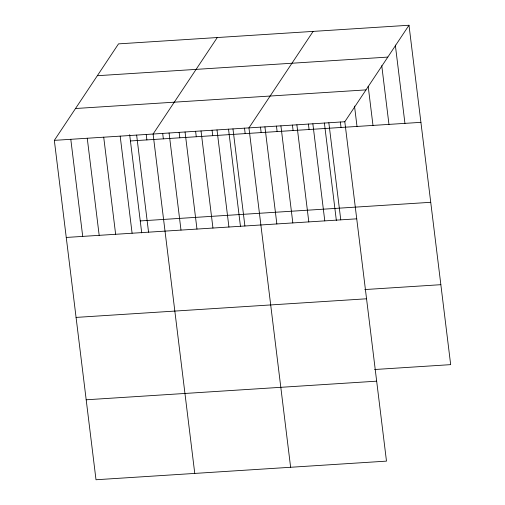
<?xml version="1.0" encoding="UTF-8"?>
<svg xmlns="http://www.w3.org/2000/svg" width="505" height="505" viewBox="0 0 505 505"><rect width="100%" height="100%" fill="white"/><g stroke="black" fill="none" stroke-linecap="round" stroke-linejoin="round"><path stroke-width="0.76" d="M408.993 25.25L344.814 121.737L386.483 461.128L96.007 479.75L54.332 140.358L118.517 43.872L408.993 25.25L450.668 364.642L374.59 369.521M217.276 37.54L153.097 134.027L194.766 473.419M313.138 31.392L248.952 127.879L290.627 467.276M97.332 75.712L387.815 57.09M75.51 108.512L365.992 89.896M54.332 140.358L344.814 121.737M130.435 140.964L420.917 122.343M140.251 220.925L430.733 202.303M66.256 237.451L356.732 218.829M364.774 289.561L440.852 284.687M76.072 317.411L366.554 298.79M86.185 399.79L376.667 381.174M395.327 45.065L404.941 123.365M381.755 65.663L388.964 124.394M368.183 86.267L372.987 125.417M354.51 106.082L357.01 126.439M340.364 121.983L341.033 127.462M328.837 122.759L340.761 219.852M324.387 123.005L336.349 220.432M312.86 123.782L324.784 220.881M308.41 124.028L309.079 129.514M296.883 124.811L308.808 221.903M292.433 125.057L293.102 130.536M280.906 125.833L292.831 222.926M276.456 126.08L277.131 131.559M264.929 126.856L276.854 223.949M260.479 127.102L261.154 132.581M244.502 128.125L245.177 133.61M232.975 128.908L244.9 226M228.525 129.154L240.487 226.575M217.005 129.93L228.923 227.023M212.068 130.208L212.738 135.687M201.028 130.953L212.946 228.045M195.605 131.262L196.281 136.741M185.051 131.975L196.969 229.068M179.142 132.316L179.818 137.796M169.074 132.998L180.992 230.097M162.686 133.37L163.355 138.85M146.223 134.425L146.898 139.91M136.634 135.081L148.558 232.174M129.665 134.696L141.722 232.906M120.177 136.135L132.095 233.228M103.714 137.19L115.639 234.282M87.251 138.244L99.176 235.336M70.795 139.298L82.713 236.397"/></g></svg>
